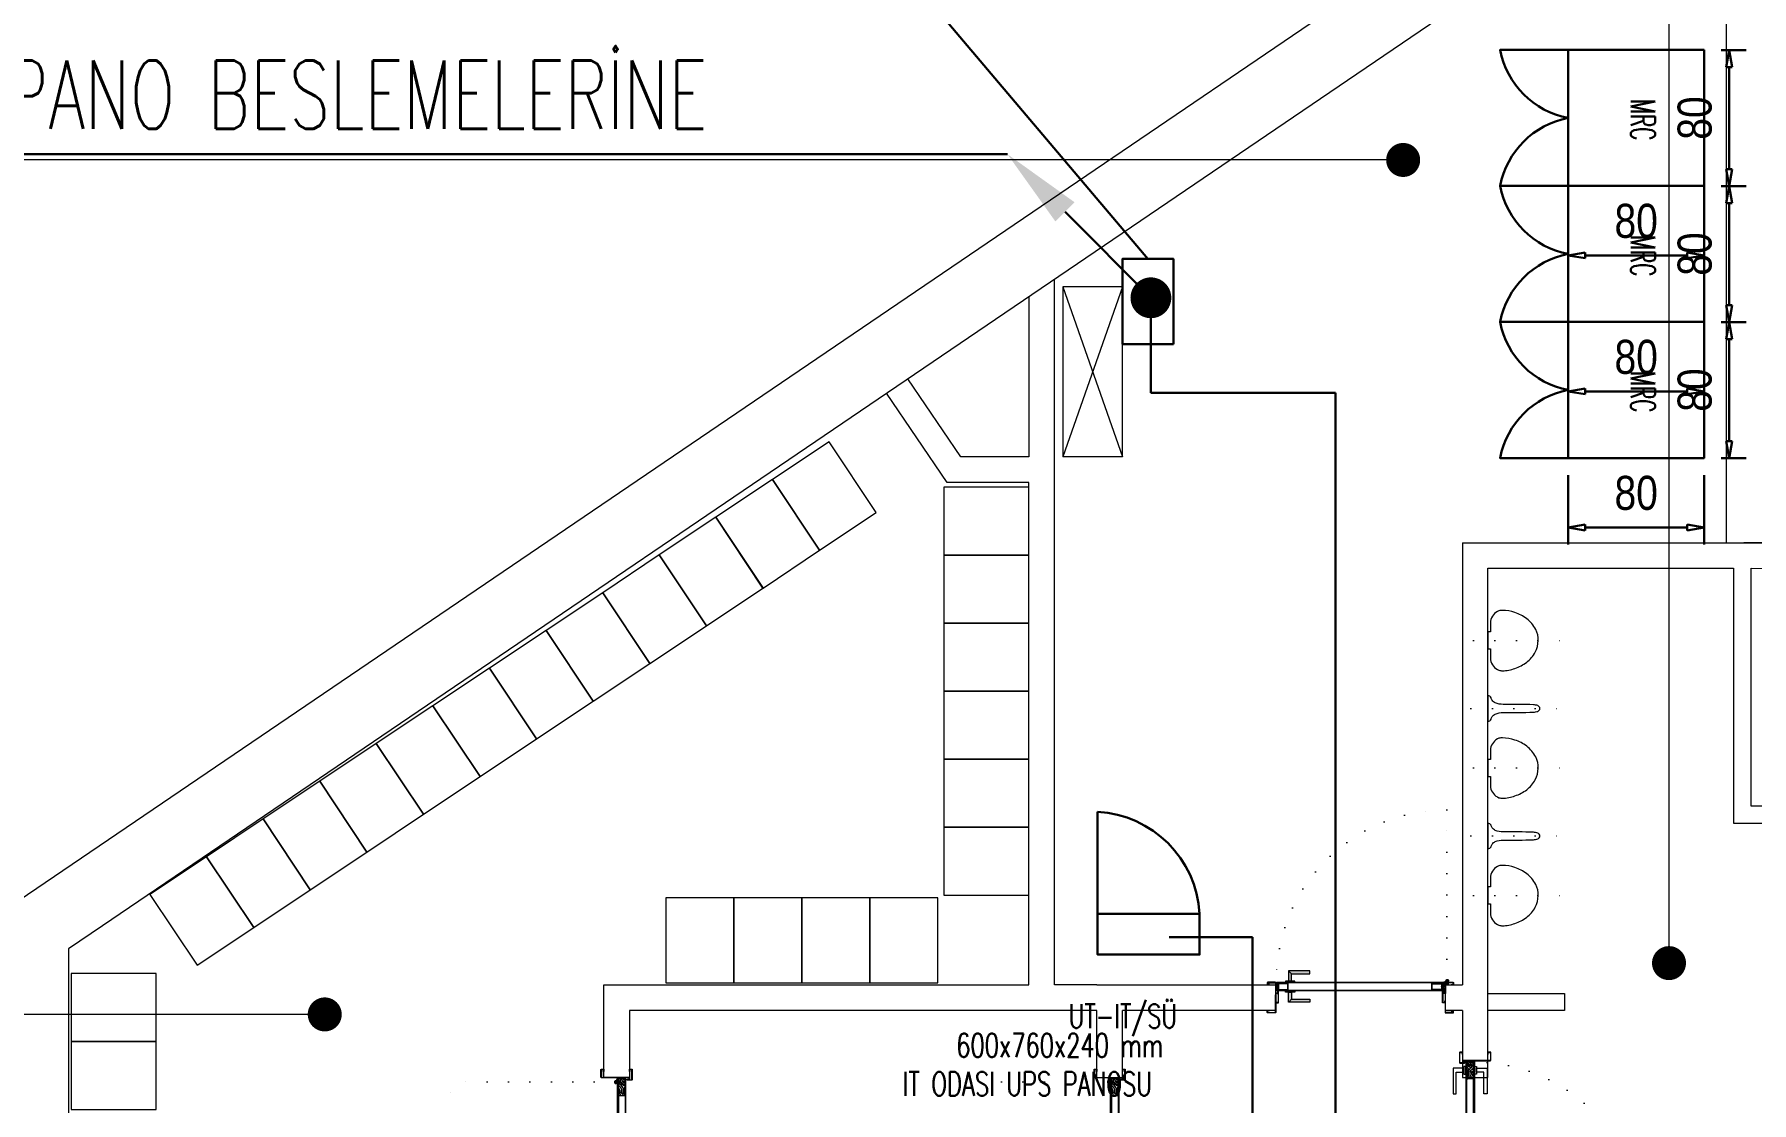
# Model space of a CAD drawing. Header units: metres. Extents: x -17822 to 152406, y -4219 to 19791.
# Drawn here: x 84020 to 85030, y 7376 to 8004 of the extents above; entities that cross this region are included whole.
import ezdxf

# ---------------------------------------------------------------- set-up
doc = ezdxf.new("R2010")
doc.units = ezdxf.units.M
doc.header["$LTSCALE"] = 100
doc.header["$MEASUREMENT"] = 0
doc.linetypes.add('DOT2', pattern=[0.125, 0, -0.125])
doc.linetypes.add('HIDDEN', pattern=[0.375, 0.25, -0.125])
doc.layers.get('0').update_dxf_attribs({"color": 9, "lineweight": 9})
for name, color, linetype, lineweight in [('00', 9, 'Continuous', 9), ('01', 9, 'Continuous', 9), ('05', 9, 'Continuous', 9), ('05S', 9, 'Continuous', 9), ('05V', 9, 'Continuous', 9), ('06B', 9, 'Continuous', 9), ('06C @ 1', 9, 'Continuous', 9), ('09', 9, 'Continuous', 9), ('10', 9, 'Continuous', 9), ('11', 9, 'Continuous', 9), ('12', 9, 'Continuous', 9), ('20', 9, 'DOT2', 9), ('21_mahal200', 9, 'Continuous', 9), ('E-AYDINLATMA VE PRİZ PANOSU', 7, 'Continuous', 30), ('E-DATA LIFT PRIZI', 7, 'Continuous', 30), ('E-IP KAMERA RACK KABİN', 7, 'Continuous', 30), ('E-KABLO', 7, 'Continuous', 30), ('E-OK', 3, 'Continuous', 30), ('E-UPS PANOSU', 7, 'Continuous', 30), ('E-YAZI', 7, 'Continuous', 30)]:
    doc.layers.add(name, color=color, linetype=linetype, lineweight=lineweight)
doc.styles.add('E-YAZI', font='txttw.shx')
doc.styles.add('MuuM_TEXT-STANDART', font='ARIALN.TTF')
doc.dimstyles.new('MuuM_DIM200', dxfattribs={"dimscale": 20, "dimtxt": 2, "dimasz": 1, "dimexe": 1, "dimexo": 1, "dimgap": 1, "dimtad": 1, "dimdec": 1, "dimrnd": 0.5, "dimdsep": 46, "dimtxsty": 'MuuM_TEXT-STANDART', "dimblk": 'ARCHTICK', "dimcen": 0, "dimdle": 0.15, "dimclrd": 256, "dimclre": 256, "dimclrt": 256, "dimadec": 0, "dimazin": 0, "dimtfac": 5, "dimtdec": 1, "dimtix": 1, "dimtmove": 2, "dimatfit": 3, "dimldrblk": 'DOT', "dimfxl": 3, "dimfxlon": 1, "dimtolj": 1, "dimlwd": -1, "dimlwe": -1, "dimarcsym": 0})
doc.dimstyles.new('rota-tek', dxfattribs={"dimscale": 20, "dimtxt": 1, "dimasz": 0.5, "dimexe": 0.5, "dimexo": 0.5, "dimgap": 0.5, "dimtad": 1, "dimdec": 1, "dimrnd": 0.5, "dimdsep": 46, "dimtxsty": 'MuuM_TEXT-STANDART', "dimblk": 'CLOSEDBLANK', "dimcen": 0, "dimdle": 0.15, "dimclrd": 256, "dimclre": 256, "dimclrt": 256, "dimadec": 0, "dimazin": 0, "dimtfac": 5, "dimtdec": 1, "dimtix": 1, "dimtmove": 2, "dimatfit": 3, "dimfxl": 3, "dimfxlon": 1, "dimtolj": 1, "dimlwd": -1, "dimlwe": -1, "dimarcsym": 0})

# ---------------------------------------------------------------- blocks, each defined once
blk = doc.blocks.new('E-600X240')
at = {"layer": 'E-UPS PANOSU', "color": 3}
blk.add_line((-30, 24), (-30, 84), dxfattribs=at)
at = {"layer": 'E-UPS PANOSU', "color": 4}
blk.add_lwpolyline([(-30, 24), (30, 24), (30, 0), (-30, 0)], close=True, dxfattribs=at)
at = {"layer": 'E-UPS PANOSU', "color": 3}
blk.add_arc((-33.6, 20.4), 63.7, 3.2638, 86.7362, dxfattribs=at)
blk = doc.blocks.new('_ClosedBlank')
at = {"color": 0, "linetype": 'ByBlock', "lineweight": -2}
for p, q in [((-1, 0.17), (0, 0)), ((-1, 0.17), (-1, -0.17)), ((0, 0), (-1, -0.17))]:
    blk.add_line(p, q, dxfattribs=at)
blk = doc.blocks.new('*D412')
at = {"layer": 'E-DATA LIFT PRIZI', "transparency": 16777216}
for p, q in [((85012.2, 7994.8), (85026.9, 7994.8)), ((85016.9, 7984.8), (85016.9, 7924.8)), ((85012.2, 7914.8), (85026.9, 7914.8))]:
    blk.add_line(p, q, dxfattribs=at)
at = {"layer": 'E-DATA LIFT PRIZI', "transparency": 16777216, "xscale": 10, "yscale": 10, "zscale": 10}
for p, rotation in [((85016.9, 7994.8), 90), ((85016.9, 7914.8), 270)]:
    blk.add_blockref('_ClosedBlank', p, dxfattribs=dict(at, rotation=rotation))
at = {"layer": 'E-DATA LIFT PRIZI', "transparency": 16777216, "insert": (84996.7, 7954.8), "char_height": 20, "attachment_point": 5, "rotation": 90, "style": 'MuuM_TEXT-STANDART'}
blk.add_mtext('\\A1;80', dxfattribs=at)
blk = doc.blocks.new('*D413')
at = {"layer": 'E-DATA LIFT PRIZI', "transparency": 16777216}
for p, q in [((84922.2, 7904.8), (84922.2, 7864)), ((85002.2, 7904.8), (85002.2, 7864)), ((84992.2, 7874), (84932.2, 7874))]:
    blk.add_line(p, q, dxfattribs=at)
at = {"layer": 'E-DATA LIFT PRIZI', "transparency": 16777216, "xscale": 10, "yscale": 10, "zscale": 10, "rotation": 180}
blk.add_blockref('_ClosedBlank', (84922.2, 7874), dxfattribs=at)
at = {"layer": 'E-DATA LIFT PRIZI', "transparency": 16777216, "xscale": 10, "yscale": 10, "zscale": 10}
blk.add_blockref('_ClosedBlank', (85002.2, 7874), dxfattribs=at)
at = {"layer": 'E-DATA LIFT PRIZI', "transparency": 16777216, "insert": (84962.2, 7894.2), "char_height": 20, "attachment_point": 5, "style": 'MuuM_TEXT-STANDART'}
blk.add_mtext('\\A1;80', dxfattribs=at)
blk = doc.blocks.new('*D414')
at = {"layer": 'E-DATA LIFT PRIZI', "transparency": 16777216}
for p, q in [((85012.2, 7914.8), (85026.9, 7914.8)), ((85016.9, 7904.8), (85016.9, 7844.8)), ((85012.2, 7834.8), (85026.9, 7834.8))]:
    blk.add_line(p, q, dxfattribs=at)
at = {"layer": 'E-DATA LIFT PRIZI', "transparency": 16777216, "xscale": 10, "yscale": 10, "zscale": 10}
for p, rotation in [((85016.9, 7914.8), 90), ((85016.9, 7834.8), 270)]:
    blk.add_blockref('_ClosedBlank', p, dxfattribs=dict(at, rotation=rotation))
at = {"layer": 'E-DATA LIFT PRIZI', "transparency": 16777216, "insert": (84996.7, 7874.8), "char_height": 20, "attachment_point": 5, "rotation": 90, "style": 'MuuM_TEXT-STANDART'}
blk.add_mtext('\\A1;80', dxfattribs=at)
blk = doc.blocks.new('*D415')
at = {"layer": 'E-DATA LIFT PRIZI', "transparency": 16777216}
for p, q in [((84922.2, 7824.8), (84922.2, 7784)), ((85002.2, 7824.8), (85002.2, 7784)), ((84992.2, 7794), (84932.2, 7794))]:
    blk.add_line(p, q, dxfattribs=at)
at = {"layer": 'E-DATA LIFT PRIZI', "transparency": 16777216, "xscale": 10, "yscale": 10, "zscale": 10, "rotation": 180}
blk.add_blockref('_ClosedBlank', (84922.2, 7794), dxfattribs=at)
at = {"layer": 'E-DATA LIFT PRIZI', "transparency": 16777216, "xscale": 10, "yscale": 10, "zscale": 10}
blk.add_blockref('_ClosedBlank', (85002.2, 7794), dxfattribs=at)
at = {"layer": 'E-DATA LIFT PRIZI', "transparency": 16777216, "insert": (84962.2, 7814.2), "char_height": 20, "attachment_point": 5, "style": 'MuuM_TEXT-STANDART'}
blk.add_mtext('\\A1;80', dxfattribs=at)
blk = doc.blocks.new('*D416')
at = {"layer": 'E-DATA LIFT PRIZI', "transparency": 16777216}
for p, q in [((85012.2, 7834.8), (85026.9, 7834.8)), ((85016.9, 7824.8), (85016.9, 7764.8)), ((85012.2, 7754.8), (85026.9, 7754.8))]:
    blk.add_line(p, q, dxfattribs=at)
at = {"layer": 'E-DATA LIFT PRIZI', "transparency": 16777216, "xscale": 10, "yscale": 10, "zscale": 10}
for p, rotation in [((85016.9, 7834.8), 90), ((85016.9, 7754.8), 270)]:
    blk.add_blockref('_ClosedBlank', p, dxfattribs=dict(at, rotation=rotation))
at = {"layer": 'E-DATA LIFT PRIZI', "transparency": 16777216, "insert": (84996.7, 7794.8), "char_height": 20, "attachment_point": 5, "rotation": 90, "style": 'MuuM_TEXT-STANDART'}
blk.add_mtext('\\A1;80', dxfattribs=at)
blk = doc.blocks.new('*D417')
at = {"layer": 'E-DATA LIFT PRIZI', "transparency": 16777216}
for p, q in [((84922.2, 7744.8), (84922.2, 7704)), ((85002.2, 7744.8), (85002.2, 7704)), ((84992.2, 7714), (84932.2, 7714))]:
    blk.add_line(p, q, dxfattribs=at)
at = {"layer": 'E-DATA LIFT PRIZI', "transparency": 16777216, "xscale": 10, "yscale": 10, "zscale": 10, "rotation": 180}
blk.add_blockref('_ClosedBlank', (84922.2, 7714), dxfattribs=at)
at = {"layer": 'E-DATA LIFT PRIZI', "transparency": 16777216, "xscale": 10, "yscale": 10, "zscale": 10}
blk.add_blockref('_ClosedBlank', (85002.2, 7714), dxfattribs=at)
at = {"layer": 'E-DATA LIFT PRIZI', "transparency": 16777216, "insert": (84962.2, 7734.2), "char_height": 20, "attachment_point": 5, "style": 'MuuM_TEXT-STANDART'}
blk.add_mtext('\\A1;80', dxfattribs=at)
blk = doc.blocks.new('*U193')
at = {"layer": 'E-OK', "color": 3, "linetype": 'Continuous'}
blk.add_line((-126.3, -126.2), (0, 0), dxfattribs=at)
at = {"layer": 'E-OK', "color": 4, "linetype": 'Continuous', "const_width": 30}
blk.add_lwpolyline([(-15, 0, 1), (15, 0, 1)], format="xyb", close=True, dxfattribs=at)
at = {"layer": 'E-OK', "color": 3, "linetype": 'Continuous'}
blk.add_solid([(-112.2, -140.4), (-140.4, -112.1), (-211.2, -211)], dxfattribs=at)
blk = doc.blocks.new('1.Bod.Ara.Sitatik Elk')
at = {"layer": '01'}
blk.add_lwpolyline([(1695, -40), (60, -1150.3), (40, -1163.9), (40, -1188.2), (40, -1370), (40, -1370), (40, -1430), (40, -1430), (40, -1850), (470, -1850), (470, -1890), (40, -1890), (40, -2160), (470, -2160), (470, -2200), (40, -2200), (40, -2200), (40, -2200), (40, -2945), (0, -2945), (0, -1142.7), (1968.9, 194.4)], dxfattribs=at)
blk = doc.blocks.new('_ArchTick')
at = {"color": 0, "linetype": 'ByBlock', "const_width": 0.15}
blk.add_lwpolyline([(-0.5, -0.5), (0.5, 0.5)], dxfattribs=at)
blk = doc.blocks.new('_Dot')
at = {"color": 0, "linetype": 'ByBlock', "lineweight": -2}
blk.add_line((-0.5, 0), (-1, 0), dxfattribs=at)
at = {"color": 0, "linetype": 'ByBlock', "const_width": 0.5}
blk.add_lwpolyline([(-0.25, 0, 1), (0.25, 0, 1)], format="xyb", close=True, dxfattribs=at)
blk = doc.blocks.new('p-kapı kolu')
for points in [[(2.2, 0), (2.2, -1.25), (-2.2, -1.25), (-2.2, 0), (2.2, 0)], [(1.225, -1.25), (1.225, -7.5), (-13.775, -7.5), (-13.775, -5.625), (-1.025, -5.625), (-1.025, -5.625), (-1.025, -1.25), (1.225, -1.25)]]:
    blk.add_lwpolyline(points)
blk = doc.blocks.new('K-AH-01')
at = {"layer": '09'}
h = blk.add_hatch(dxfattribs=at)
h.set_pattern_fill('LOGEND', color=256, scale=10, style=0)
h.set_pattern_definition([(7e-15, (-3944.073, -2726.897), (10, 10), [3, -7]), (7e-15, (-3944.073, -2726.397), (10, 10), [3, -7]), (7e-15, (-3943.573, -2725.397), (10, 10), [2, -8]), (7e-15, (-3943.073, -2724.397), (10, 10), [1.5, -8.5]), (7e-15, (-3943.073, -2723.397), (10, 10), [1, -9]), (7e-15, (-3945.573, -2722.397), (10, 10), [0.5, -2.5, 0.5, -6.5]), (7e-15, (-3944.073, -2721.897), (10, 10), [0.5, -4, 1.5, -4]), (7e-15, (-3942.073, -2721.397), (10, 10), [0.5, -0.5, 0.5, -8.5]), (7e-15, (-3942.573, -2720.897), (10, 10), [0.5, -9.5]), (7e-15, (-3943.073, -2719.897), (10, 10), [1.5, -8.5]), (7e-15, (-3943.073, -2718.897), (10, 10), [2, -8]), (7e-15, (-3943.573, -2717.897), (10, 10), [2.5, -3, 0.5, -4]), (90, (-3947.573, -2723.897), (-10, 10), [0.5, -1, 2.5, -6]), (90, (-3947.073, -2722.897), (-10, 10), [0.5, -0.5, 1.5, -7.5]), (90, (-3946.573, -2718.897), (-10, 10), [1, -9]), (90, (-3946.073, -2722.897), (-10, 10), [2, -3, 0.5, -4.5]), (90, (-3945.573, -2717.397), (-10, 10), [0.5, -9.5]), (90, (-3945.073, -2722.397), (-10, 10), [1.5, -8.5]), (90, (-3944.073, -2721.897), (-10, 10), [1, -9]), (90, (-3943.073, -2721.897), (-10, 10), [0.5, -1.5, 1.5, -6.5]), (90, (-3942.573, -2721.397), (-10, 10), [0.5, -9.5]), (90, (-3942.073, -2723.397), (-10, 10), [1.4, -8.6]), (90, (-3941.573, -2725.397), (-10, 10), [1, -9]), (90, (-3940.573, -2721.397), (-10, 10), [0.5, -9.5]), (90, (-3939.573, -2721.897), (-10, 10), [1.5, -8.5]), (90, (-3938.573, -2721.897), (-10, 10), [1.5, -8.5]), (45, (-3940.073, -2725.8966), (1e-15, 10), [0.7071, -0.7071, 0.7071, -12.020836]), (45, (-3942.073, -2723.3966), (1e-15, 10), [1.4142, -12.727936]), (45, (-3946.073, -2718.3966), (1e-15, 10), [1.4142, -12.727936]), (45, (-3944.073, -2720.8966), (1e-15, 10), [1.4142, -12.727936]), (45, (-3943.573, -2722.8966), (1e-15, 10), [1.4142, -12.727936]), (45, (-3940.573, -2724.8966), (1e-15, 10), [1.4142, -12.727936]), (45, (-3941.573, -2724.3966), (1e-15, 10), [2.12132, -12.020816]), (45, (-3944.573, -2719.8966), (1e-15, 10), [0.7071, -13.435036]), (45, (-3945.073, -2718.8966), (1e-15, 10), [0.7071, -13.435036]), (45, (-3941.073, -2718.8966), (1e-15, 10), [0.7071, -13.435036]), (45, (-3945.073, -2723.8966), (1e-15, 10), [0.7071, -13.435036]), (45, (-3939.573, -2720.3966), (1e-15, 10), [0.7071, -13.435036]), (45, (-3943.073, -2721.3966), (1e-15, 10), [0.7071, -13.435036]), (45, (-3942.073, -2720.3966), (1e-15, 10), [0.7071, -13.435036]), (135, (-3942.573, -2722.3966), (-10, 1e-15), [0.7071, -0.7071, 2.12132, -10.606616]), (135, (-3941.073, -2722.3966), (-10, 1e-15), [0.7071, -13.435036]), (135, (-3941.073, -2725.8966), (-10, 1e-15), [0.7071, -13.435036]), (135, (-3943.073, -2723.3966), (-10, 1e-15), [0.7071, -13.435036]), (135, (-3941.573, -2721.3966), (-10, 1e-15), [0.7071, -13.435036]), (135, (-3944.073, -2723.8966), (-10, 1e-15), [0.7071, -13.435036]), (135, (-3940.073, -2723.8966), (-10, 1e-15), [0.7071, -13.435036]), (135, (-3947.073, -2726.8966), (-10, 1e-15), [0.7071, -13.435036]), (135, (-3946.573, -2726.3966), (-10, 1e-15), [1.4142, -12.727936]), (135, (-3946.073, -2725.8966), (-10, 1e-15), [1.4142, -12.727936]), (135, (-3945.073, -2725.8966), (-10, 1e-15), [1.4142, -12.727936]), (135, (-3944.573, -2724.8966), (-10, 1e-15), [1.4142, -12.727936]), (135, (-3940.573, -2720.8966), (-10, 1e-15), [1.4142, -12.727936]), (135, (-3938.573, -2725.8966), (-10, 1e-15), [1.4142, -12.727936]), (135, (-3938.073, -2717.8966), (-10, 1e-15), [1.4142, -12.727936]), (135, (-3938.073, -2718.8966), (-10, 1e-15), [1.4142, -12.727936]), (135, (-3939.073, -2719.3966), (-10, 1e-15), [1.4142, -12.727936]), (135, (-3946.073, -2719.3966), (-10, 1e-15), [2.12132, -12.020816]), (135, (-3939.573, -2720.3966), (-10, 1e-15), [2.12132, -12.020816]), (26.56505, (-3945.0727, -2717.3966), (10, 4e-09), [1.118, -21.24268]), (26.56505, (-3945.0727, -2722.3966), (10, 4e-09), [1.118, -21.24268]), (26.56505, (-3944.0727, -2719.3966), (10, 4e-09), [1.118, -21.24268]), (26.56505, (-3941.0727, -2726.3966), (10, 4e-09), [1.118, -21.24268]), (26.56505, (-3941.5727, -2725.3966), (10, 4e-09), [1.118, -21.24268]), (26.56505, (-3944.5727, -2723.3966), (10, 4e-09), [1.118, -21.24268]), (26.56505, (-3944.5727, -2718.3966), (10, 4e-09), [1.118, -21.24268]), (26.56505, (-3941.5727, -2721.3966), (10, 4e-09), [2.236, -20.12468]), (63.43495, (-3941.5727, -2719.8966), (5e-10, 10), [1.118, -21.24268]), (63.43495, (-3940.0727, -2722.8966), (5e-10, 10), [1.118, -21.24268]), (63.43495, (-3945.0727, -2720.8966), (5e-10, 10), [1.118, -21.24268]), (63.43495, (-3947.0727, -2720.3966), (5e-10, 10), [1.118, -21.24268]), (63.43495, (-3941.0727, -2722.3966), (5e-10, 10), [1.118, -21.24268]), (63.43495, (-3942.0727, -2722.3966), (5e-10, 10), [1.118, -21.24268]), (63.43495, (-3946.0727, -2720.8966), (5e-10, 10), [2.236, -20.12468]), (63.43495, (-3938.5727, -2724.3966), (5e-10, 10), [2.236, -20.12468]), (63.43495, (-3939.5727, -2723.8966), (5e-10, 10), [2.236, -20.12468]), (116.56505, (-3947.5727, -2725.3966), (-4e-09, 10), [1.118, -21.24268]), (116.56505, (-3947.5727, -2719.8966), (-4e-09, 10), [1.118, -21.24268]), (116.56505, (-3945.5727, -2726.8966), (-4e-09, 10), [1.118, -21.24268]), (116.56505, (-3946.5727, -2717.8966), (-4e-09, 10), [1.118, -21.24268]), (116.56505, (-3945.5727, -2723.8966), (-4e-09, 10), [1.118, -21.24268]), (116.56505, (-3943.5727, -2722.8966), (-4e-09, 10), [1.118, -21.24268]), (116.56505, (-3942.5727, -2720.8966), (-4e-09, 10), [1.118, -21.24268]), (116.56505, (-3947.0727, -2724.8966), (3.2e-06, 10.0000016), [1.118, -21.24268]), (116.56505, (-3944.5727, -2723.3966), (-4e-09, 10), [1.118, -21.24268]), (116.56505, (-3941.5727, -2724.3966), (-4e-09, 10), [1.118, -21.24268]), (116.56505, (-3940.5727, -2723.3966), (-4e-09, 10), [1.118, -21.24268]), (116.56505, (-3938.5727, -2720.3966), (-4e-09, 10), [1.118, -21.24268]), (116.56505, (-3946.0727, -2717.3966), (-4e-09, 10), [1.118, -21.24268]), (116.56505, (-3947.5727, -2717.8966), (-4e-09, 10), [2.236, -20.12468]), (116.56505, (-3946.0727, -2724.8966), (-4e-09, 10), [2.236, -20.12468]), (153.43495, (-3947.5727, -2726.3966), (-10, 5e-10), [1.118, -21.24268]), (153.43495, (-3939.0727, -2726.8966), (-10, 5e-10), [1.118, -21.24268]), (153.43495, (-3939.5727, -2721.8966), (-10, 5e-10), [1.118, -21.24268]), (153.43495, (-3943.5727, -2725.3966), (-10, 5e-10), [1.118, -21.24268]), (153.43495, (-3944.0727, -2726.3966), (-10, 5e-10), [1.118, -21.24268]), (153.43495, (-3943.0727, -2724.3966), (-10, 5e-10), [1.118, -21.24268]), (153.43495, (-3940.0727, -2718.3966), (-10, 5e-10), [1.118, -21.24268]), (153.43495, (-3939.0727, -2717.8966), (-10, 5e-10), [2.236, -20.12468])])
h.paths.add_polyline_path([(10.8, 6.5), (10.8, 2.5), (0.8, 2.5), (0.8, 6.5)])
h = blk.add_hatch(dxfattribs=at)
h.set_pattern_fill('LOGEND', color=256, scale=10, style=0)
h.set_pattern_definition([(7e-15, (-3938.781, -2726.897), (10, 10), [3, -7]), (7e-15, (-3938.781, -2726.397), (10, 10), [3, -7]), (7e-15, (-3938.281, -2725.397), (10, 10), [2, -8]), (7e-15, (-3937.781, -2724.397), (10, 10), [1.5, -8.5]), (7e-15, (-3937.781, -2723.397), (10, 10), [1, -9]), (7e-15, (-3940.281, -2722.397), (10, 10), [0.5, -2.5, 0.5, -6.5]), (7e-15, (-3938.781, -2721.897), (10, 10), [0.5, -4, 1.5, -4]), (7e-15, (-3936.781, -2721.397), (10, 10), [0.5, -0.5, 0.5, -8.5]), (7e-15, (-3937.281, -2720.897), (10, 10), [0.5, -9.5]), (7e-15, (-3937.781, -2719.897), (10, 10), [1.5, -8.5]), (7e-15, (-3937.781, -2718.897), (10, 10), [2, -8]), (7e-15, (-3938.281, -2717.897), (10, 10), [2.5, -3, 0.5, -4]), (90, (-3942.281, -2723.897), (-10, 10), [0.5, -1, 2.5, -6]), (90, (-3941.781, -2722.897), (-10, 10), [0.5, -0.5, 1.5, -7.5]), (90, (-3941.281, -2718.897), (-10, 10), [1, -9]), (90, (-3940.781, -2722.897), (-10, 10), [2, -3, 0.5, -4.5]), (90, (-3940.281, -2717.397), (-10, 10), [0.5, -9.5]), (90, (-3939.781, -2722.397), (-10, 10), [1.5, -8.5]), (90, (-3938.781, -2721.897), (-10, 10), [1, -9]), (90, (-3937.781, -2721.897), (-10, 10), [0.5, -1.5, 1.5, -6.5]), (90, (-3937.281, -2721.397), (-10, 10), [0.5, -9.5]), (90, (-3936.781, -2723.397), (-10, 10), [1.4, -8.6]), (90, (-3936.281, -2725.397), (-10, 10), [1, -9]), (90, (-3935.281, -2721.397), (-10, 10), [0.5, -9.5]), (90, (-3934.281, -2721.897), (-10, 10), [1.5, -8.5]), (90, (-3933.281, -2721.897), (-10, 10), [1.5, -8.5]), (45, (-3934.781, -2725.8966), (1e-15, 10), [0.7071, -0.7071, 0.7071, -12.020836]), (45, (-3936.781, -2723.3966), (1e-15, 10), [1.4142, -12.727936]), (45, (-3940.781, -2718.3966), (1e-15, 10), [1.4142, -12.727936]), (45, (-3938.781, -2720.8966), (1e-15, 10), [1.4142, -12.727936]), (45, (-3938.281, -2722.8966), (1e-15, 10), [1.4142, -12.727936]), (45, (-3935.281, -2724.8966), (1e-15, 10), [1.4142, -12.727936]), (45, (-3936.281, -2724.3966), (1e-15, 10), [2.12132, -12.020816]), (45, (-3939.281, -2719.8966), (1e-15, 10), [0.7071, -13.435036]), (45, (-3939.781, -2718.8966), (1e-15, 10), [0.7071, -13.435036]), (45, (-3935.781, -2718.8966), (1e-15, 10), [0.7071, -13.435036]), (45, (-3939.781, -2723.8966), (1e-15, 10), [0.7071, -13.435036]), (45, (-3934.281, -2720.3966), (1e-15, 10), [0.7071, -13.435036]), (45, (-3937.781, -2721.3966), (1e-15, 10), [0.7071, -13.435036]), (45, (-3936.781, -2720.3966), (1e-15, 10), [0.7071, -13.435036]), (135, (-3937.281, -2722.3966), (-10, 1e-15), [0.7071, -0.7071, 2.12132, -10.606616]), (135, (-3935.781, -2722.3966), (-10, 1e-15), [0.7071, -13.435036]), (135, (-3935.781, -2725.8966), (-10, 1e-15), [0.7071, -13.435036]), (135, (-3937.781, -2723.3966), (-10, 1e-15), [0.7071, -13.435036]), (135, (-3936.281, -2721.3966), (-10, 1e-15), [0.7071, -13.435036]), (135, (-3938.781, -2723.8966), (-10, 1e-15), [0.7071, -13.435036]), (135, (-3934.781, -2723.8966), (-10, 1e-15), [0.7071, -13.435036]), (135, (-3941.781, -2726.8966), (-10, 1e-15), [0.7071, -13.435036]), (135, (-3941.281, -2726.3966), (-10, 1e-15), [1.4142, -12.727936]), (135, (-3940.781, -2725.8966), (-10, 1e-15), [1.4142, -12.727936]), (135, (-3939.781, -2725.8966), (-10, 1e-15), [1.4142, -12.727936]), (135, (-3939.281, -2724.8966), (-10, 1e-15), [1.4142, -12.727936]), (135, (-3935.281, -2720.8966), (-10, 1e-15), [1.4142, -12.727936]), (135, (-3933.281, -2725.8966), (-10, 1e-15), [1.4142, -12.727936]), (135, (-3932.781, -2717.8966), (-10, 1e-15), [1.4142, -12.727936]), (135, (-3932.781, -2718.8966), (-10, 1e-15), [1.4142, -12.727936]), (135, (-3933.781, -2719.3966), (-10, 1e-15), [1.4142, -12.727936]), (135, (-3940.781, -2719.3966), (-10, 1e-15), [2.12132, -12.020816]), (135, (-3934.281, -2720.3966), (-10, 1e-15), [2.12132, -12.020816]), (26.56505, (-3939.7813, -2717.3966), (10, 4e-09), [1.118, -21.24268]), (26.56505, (-3939.7813, -2722.3966), (10, 4e-09), [1.118, -21.24268]), (26.56505, (-3938.7813, -2719.3966), (10, 4e-09), [1.118, -21.24268]), (26.56505, (-3935.7813, -2726.3966), (10, 4e-09), [1.118, -21.24268]), (26.56505, (-3936.2813, -2725.3966), (10, 4e-09), [1.118, -21.24268]), (26.56505, (-3939.2813, -2723.3966), (10, 4e-09), [1.118, -21.24268]), (26.56505, (-3939.2813, -2718.3966), (10, 4e-09), [1.118, -21.24268]), (26.56505, (-3936.2813, -2721.3966), (10, 4e-09), [2.236, -20.12468]), (63.43495, (-3936.2813, -2719.8966), (5e-10, 10), [1.118, -21.24268]), (63.43495, (-3934.7813, -2722.8966), (5e-10, 10), [1.118, -21.24268]), (63.43495, (-3939.7813, -2720.8966), (5e-10, 10), [1.118, -21.24268]), (63.43495, (-3941.7813, -2720.3966), (5e-10, 10), [1.118, -21.24268]), (63.43495, (-3935.7813, -2722.3966), (5e-10, 10), [1.118, -21.24268]), (63.43495, (-3936.7813, -2722.3966), (5e-10, 10), [1.118, -21.24268]), (63.43495, (-3940.7813, -2720.8966), (5e-10, 10), [2.236, -20.12468]), (63.43495, (-3933.2813, -2724.3966), (5e-10, 10), [2.236, -20.12468]), (63.43495, (-3934.2813, -2723.8966), (5e-10, 10), [2.236, -20.12468]), (116.56505, (-3942.2813, -2725.3966), (-4e-09, 10), [1.118, -21.24268]), (116.56505, (-3942.2813, -2719.8966), (-4e-09, 10), [1.118, -21.24268]), (116.56505, (-3940.2813, -2726.8966), (-4e-09, 10), [1.118, -21.24268]), (116.56505, (-3941.2813, -2717.8966), (-4e-09, 10), [1.118, -21.24268]), (116.56505, (-3940.2813, -2723.8966), (-4e-09, 10), [1.118, -21.24268]), (116.56505, (-3938.2813, -2722.8966), (-4e-09, 10), [1.118, -21.24268]), (116.56505, (-3937.2813, -2720.8966), (-4e-09, 10), [1.118, -21.24268]), (116.56505, (-3941.7813, -2724.8966), (3.2e-06, 10.0000016), [1.118, -21.24268]), (116.56505, (-3939.2813, -2723.3966), (-4e-09, 10), [1.118, -21.24268]), (116.56505, (-3936.2813, -2724.3966), (-4e-09, 10), [1.118, -21.24268]), (116.56505, (-3935.2813, -2723.3966), (-4e-09, 10), [1.118, -21.24268]), (116.56505, (-3933.2813, -2720.3966), (-4e-09, 10), [1.118, -21.24268]), (116.56505, (-3940.7813, -2717.3966), (-4e-09, 10), [1.118, -21.24268]), (116.56505, (-3942.2813, -2717.8966), (-4e-09, 10), [2.236, -20.12468]), (116.56505, (-3940.7813, -2724.8966), (-4e-09, 10), [2.236, -20.12468]), (153.43495, (-3942.2813, -2726.3966), (-10, 5e-10), [1.118, -21.24268]), (153.43495, (-3933.7813, -2726.8966), (-10, 5e-10), [1.118, -21.24268]), (153.43495, (-3934.2813, -2721.8966), (-10, 5e-10), [1.118, -21.24268]), (153.43495, (-3938.2813, -2725.3966), (-10, 5e-10), [1.118, -21.24268]), (153.43495, (-3938.7813, -2726.3966), (-10, 5e-10), [1.118, -21.24268]), (153.43495, (-3937.7813, -2724.3966), (-10, 5e-10), [1.118, -21.24268]), (153.43495, (-3934.7813, -2718.3966), (-10, 5e-10), [1.118, -21.24268]), (153.43495, (-3933.7813, -2717.8966), (-10, 5e-10), [2.236, -20.12468])])
h.paths.add_polyline_path([(89.1, 2.5), (89.1, 6.5), (99.1, 6.5), (99.1, 2.5)])
at = {"layer": '10'}
for points in [[(-0.4, -1.7), (1.3, -1.7, 0.414214), (1.6, -1.4), (1.6, 1.1, 0.414214), (1.3, 1.4, 0.414214), (1, 1.1), (1, 0.2), (0.2, 0.2), (0.2, 16.4, 0.414214), (-0.1, 16.7), (-4.6, 16.7, 0.414214), (-4.9, 16.4), (-4.9, 15.3, 0.414214), (-4.6, 15), (-3.5, 15), (-3.5, 15.2), (-4.6, 15.2, -0.414214), (-4.7, 15.3), (-4.7, 16.4, -0.414214), (-4.6, 16.5), (-0.2, 16.5), (-0.1, 16.5, -0.414214), (0, 16.4), (0, 0), (1.2, 0), (1.2, 1.1, -0.414214), (1.3, 1.2, -0.414214), (1.4, 1.1), (1.4, -1.4, -0.414214), (1.3, -1.5), (-0.4, -1.5), (-4.6, -1.5, -0.414214), (-4.7, -1.4), (-4.7, -0.3, -0.414214), (-4.6, -0.2), (-3.5, -0.2), (-3.5, 0), (-4.6, 0, 0.414214), (-4.9, -0.3), (-4.9, -1.4, 0.414214), (-4.6, -1.7)], [(100.4, -1.7), (98.7, -1.7, -0.414214), (98.4, -1.4), (98.4, 1.1, -0.414214), (98.7, 1.4, -0.414214), (99, 1.1), (99, 0.2), (99.8, 0.2), (99.8, 16.4, -0.414214), (100.1, 16.7), (104.6, 16.7, -0.414214), (104.9, 16.4), (104.9, 15.3, -0.414214), (104.6, 15), (103.5, 15), (103.5, 15.2), (104.6, 15.2, 0.414214), (104.7, 15.3), (104.7, 16.4, 0.414214), (104.6, 16.5), (100.2, 16.5), (100.1, 16.5, 0.414214), (100, 16.4), (100, 0), (98.8, 0), (98.8, 1.1, 0.414214), (98.7, 1.2, 0.414214), (98.6, 1.1), (98.6, -1.4, 0.414214), (98.7, -1.5), (100.4, -1.5), (104.6, -1.5, 0.414214), (104.7, -1.4), (104.7, -0.3, 0.414214), (104.6, -0.2), (103.5, -0.2), (103.5, 0), (104.6, 0, -0.414214), (104.9, -0.3), (104.9, -1.4, -0.414214), (104.6, -1.7)], [(2.1, 7.6), (0.8, 7), (0.8, 4.1), (0.6, 4.1), (0.6, 7.1), (2, 7.8, -14.796002)]]:
    blk.add_lwpolyline(points, format="xyb", close=True, dxfattribs=at)
blk.add_circle((2.7, 8.1), 0.55, dxfattribs=at)
at = {"layer": '12'}
for points in [[(0.8, 6.5), (99.1, 6.5), (99.1, 7), (0.8, 7)], [(0.8, 2.5), (10.8, 2.5), (10.8, 6.5), (0.8, 6.5)], [(0.8, 2.5), (99.1, 2.5), (99.1, 2), (0.8, 2)], [(89.1, 2.5), (99.1, 2.5), (99.1, 6.5), (89.1, 6.5)]]:
    blk.add_lwpolyline(points, close=True, dxfattribs=at)
at = {"layer": '20'}
blk.add_lwpolyline([(2.7, 8.1), (2.7, 105.2)], dxfattribs=at)
at = {"layer": '20', "linetype": 'HIDDEN'}
for points in [[(2, 6.9), (2, 5.4), (3.5, 5.4), (3.5, 6.9)], [(2.2, 7.6), (2.2, 5.6), (3.3, 5.6), (3.3, 7.6)]]:
    blk.add_lwpolyline(points, dxfattribs=at)
at = {"layer": '20'}
blk.add_arc((0.8, 7), 98.3, 357.0842, 88.8632, dxfattribs=at)
at = {"layer": '06C @ 1', "xscale": -1, "rotation": 180}
blk.add_blockref('p-kapı kolu', (94.1, 7), dxfattribs=at)
at = {"layer": '06C @ 1'}
blk.add_blockref('p-kapı kolu', (94.1, 2), dxfattribs=at)
blk = doc.blocks.new('gr-p-barel kilitli kapı kolu')
at = {"layer": '05S'}
h = blk.add_hatch(color=256, dxfattribs=at)
h.paths.add_polyline_path([(1.3, 0.8), (-1.3, 0.8), (-1.3, 0.7), (1.3, 0.7)])
h.paths.add_polyline_path([(2.75, 0.7), (-2.75, 0.7), (-2.75, 0), (2.75, 0)])
h.paths.add_polyline_path([(-11.7, 4.9), (-11.7, 6.7), (0.9, 6.7), (0.9, 0.8), (-0.9, 0.8), (-0.9, 4.9)])
at = {"flags": 128}
for points in [[(-0.9, 0.8), (-0.9, 4.9), (-11.7, 4.9), (-11.7, 6.7), (0.9, 6.7), (0.9, 0.8)], [(-0.8, 5), (0.8, 6.6)]]:
    blk.add_lwpolyline(points, dxfattribs=at)
blk.add_lwpolyline([(-2.75, 0), (-2.75, 0.7), (2.75, 0.7), (2.75, 0)])
blk.add_lwpolyline([(-1.3, 0.7), (1.3, 0.7), (1.3, 0.8), (-1.3, 0.8)], close=True)
blk = doc.blocks.new('prf-scr2')
at = {"linetype": 'DOT2', "ltscale": 10}
blk.add_line((0, 0.2), (0, -1.1), dxfattribs=at)
for p, q in [((-0.1, -0.2), (0.1, -0.3)), ((0.1, -0.2), (-0.1, -0.2)), ((0.1, -0.3), (-0.1, -0.3)), ((-0.1, -0.3), (0.1, -0.4)), ((0.1, -0.4), (-0.1, -0.4)), ((0.1, -0.5), (-0.1, -0.4)), ((-0.1, -0.4), (0.1, -0.4)), ((0.1, -0.6), (-0.1, -0.5)), ((-0.1, -0.5), (0.1, -0.5)), ((-0.1, -0.6), (0.1, -0.7)), ((0.1, -0.6), (-0.1, -0.6)), ((-0.1, -0.6), (0.1, -0.6)), ((-0.1, -0.7), (0.1, -0.8)), ((0.1, -0.7), (-0.1, -0.7)), ((-0.1, -0.8), (0.1, -0.8)), ((0.1, -0.8), (-0.1, -0.8)), ((0.1, -0.2), (0, -0.1)), ((0, -0.2), (0.1, -0.2))]:
    blk.add_line(p, q)
blk.add_lwpolyline([(0.2, 0), (-0.2, 0), (-0.2, 0), (-0.1, -0.1), (0.1, -0.1), (0.2, 0), (0.2, 0)], close=True)
for points in [[(0.2, 0), (-0.2, 0)], [(-0.1, -0.1), (-0.1, -0.2), (-0.1, -0.2), (-0.1, -0.2), (-0.1, -0.2), (-0.1, -0.3), (-0.1, -0.3), (-0.1, -0.3), (-0.1, -0.3), (-0.1, -0.4), (-0.1, -0.4), (-0.1, -0.4), (-0.1, -0.4), (-0.1, -0.4), (-0.1, -0.5), (-0.1, -0.5), (-0.1, -0.5), (-0.1, -0.5), (-0.1, -0.5), (-0.1, -0.5), (-0.1, -0.6), (-0.1, -0.6), (-0.1, -0.6), (-0.1, -0.6), (-0.1, -0.6), (-0.1, -0.7), (-0.1, -0.7), (-0.1, -0.7), (-0.1, -0.7), (-0.1, -0.7), (-0.1, -0.8), (-0.1, -0.8), (-0.1, -0.8), (-0.1, -0.8), (0, -0.9), (0, -0.9), (0, -0.9), (0.1, -0.8), (0.1, -0.8), (0.1, -0.7), (0.1, -0.7), (0.1, -0.7), (0.1, -0.7), (0.1, -0.7), (0.1, -0.7), (0.1, -0.6), (0.1, -0.6), (0.1, -0.6), (0.1, -0.6), (0.1, -0.6), (0.1, -0.5), (0.1, -0.5), (0.1, -0.5), (0.1, -0.5), (0.1, -0.4), (0.1, -0.4), (0.1, -0.4), (0.1, -0.4), (0.1, -0.4), (0.1, -0.3), (0.1, -0.3), (0.1, -0.3), (0.1, -0.3), (0.1, -0.3), (0.1, -0.3), (0.1, -0.2), (0.1, -0.2), (0.1, -0.2), (0.1, -0.2), (0.1, -0.2), (0.1, -0.1)]]:
    blk.add_lwpolyline(points)
blk = doc.blocks.new('K-SAC-01')
at = {"layer": '10'}
for points in [[(-4.6, 16.2, -0.414214), (-4.5, 16.3), (-0.1, 16.3, -0.414214), (0, 16.2), (0, 5.9), (0.2, 5.9), (0.2, 16.2, 0.414214), (-0.1, 16.5), (-4.5, 16.5, 0.414214), (-4.8, 16.2), (-4.8, 15.3, 0.414214), (-4.5, 15), (-3.4, 15), (-3.4, 15.2), (-4.5, 15.2, -0.414214), (-4.6, 15.3)], [(0.2, 10.3, -0.414214), (0.5, 10.6), (1.5, 10.6, -0.414214), (1.8, 10.3), (1.8, 3.9, -0.414214), (1.5, 3.6, -0.414214), (1.2, 3.9), (1.2, 4.8), (0.2, 4.8), (0.2, -1.2, -0.414214), (-0.1, -1.5), (-4.5, -1.5, -0.414214), (-4.8, -1.2), (-4.8, -0.3, -0.414214), (-4.5, 0), (-3.4, 0), (-3.4, -0.2), (-4.5, -0.2, 0.414214), (-4.6, -0.3), (-4.6, -1.2, 0.414214), (-4.5, -1.3), (-0.1, -1.3, 0.414214), (0, -1.2), (0, 5), (1.4, 5), (1.4, 3.9, 0.414214), (1.5, 3.8, 0.414214), (1.6, 3.9), (1.6, 10.3, 0.414214), (1.5, 10.4), (0.5, 10.4, 0.414214), (0.4, 10.3), (0.4, 9.4), (0.2, 9.4)], [(99.8, 10.3, 0.414214), (99.5, 10.6), (98.5, 10.6, 0.414214), (98.2, 10.3), (98.2, 3.9, 0.414214), (98.5, 3.6, 0.414214), (98.8, 3.9), (98.8, 4.8), (99.8, 4.8), (99.8, -1.2, 0.414214), (100.1, -1.5), (104.5, -1.5, 0.414214), (104.8, -1.2), (104.8, -0.3, 0.414214), (104.5, 0), (103.4, 0), (103.4, -0.2), (104.5, -0.2, -0.414214), (104.6, -0.3), (104.6, -1.2, -0.414214), (104.5, -1.3), (100.1, -1.3, -0.414214), (100, -1.2), (100, 5), (98.6, 5), (98.6, 3.9, -0.414214), (98.5, 3.8, -0.414214), (98.4, 3.9), (98.4, 10.3, -0.414214), (98.5, 10.4), (99.5, 10.4, -0.414214), (99.6, 10.3), (99.6, 9.4), (99.8, 9.4)], [(104.6, 16.2, 0.414214), (104.5, 16.3), (100.1, 16.3, 0.414214), (100, 16.2), (100, 5.9), (99.8, 5.9), (99.8, 16.2, -0.414214), (100.1, 16.5), (104.5, 16.5, -0.414214), (104.8, 16.2), (104.8, 15.3, -0.414214), (104.5, 15), (103.4, 15), (103.4, 15.2), (104.5, 15.2, 0.414214), (104.6, 15.3)], [(-0.4, -2), (1, -1.4), (1, 1.5), (1.2, 1.5), (1.2, -1.5), (-0.3, -2.2, -14.796002)]]:
    blk.add_lwpolyline(points, format="xyb", close=True, dxfattribs=at)
for points in [[(98.8, 0.1), (98.8, 2.1), (99.1, 2.1), (99.1, 3.2), (1.5, 3.2), (1.5, 2.1), (1.8, 2.1), (1.8, 0.1), (1.5, 0.1), (1.5, 1.9), (1.2, 1.9), (1.2, 3.5), (99.4, 3.5), (99.4, 1.9), (99.1, 1.9), (99.1, 0.1)], [(98.8, 2.1), (98.8, 0.1), (99.4, 0.1), (99.4, -1.5), (1.2, -1.5), (1.2, 0.1), (1.8, 0.1), (1.8, 2.1), (2.1, 2.1), (2.1, -0.1), (1.5, -0.1), (1.5, -1.2), (99.1, -1.2), (99.1, -0.1), (98.5, -0.1), (98.5, 2.1), (98.8, 2.1)]]:
    blk.add_lwpolyline(points, dxfattribs=at)
for points in [[(2.1, 3), (8.1, 3), (8.1, -1), (2.1, -1)], [(2.4, 2.7), (7.8, 2.7), (7.8, -0.7), (2.4, -0.7)], [(98.5, 3), (92.5, 3), (92.5, -1), (98.5, -1)], [(98.2, 2.7), (92.8, 2.7), (92.8, -0.7), (98.2, -0.7)]]:
    blk.add_lwpolyline(points, close=True, dxfattribs=at)
blk.add_circle((-0.9, -2.5), 0.55, dxfattribs=at)
at = {"layer": '20', "linetype": 'HIDDEN'}
for points in [[(-0.2, -1.3), (-0.2, 0), (-1.7, 0), (-1.7, -1.3)], [(-0.4, -2), (-0.4, -0.2), (-1.5, -0.2), (-1.5, -2)]]:
    blk.add_lwpolyline(points, dxfattribs=at)
at = {"layer": '20'}
blk.add_lwpolyline([(-0.9, -2.5), (-0.9, -102.9)], dxfattribs=at)
blk.add_arc((-0.9, -2.5), 100.4, 270, 1.5131, dxfattribs=at)
at = {"layer": '06B'}
blk.add_blockref('gr-p-barel kilitli kapı kolu', (91.4, 3.5), dxfattribs=at)
at = {"layer": '06B', "xscale": -1, "rotation": 180}
blk.add_blockref('gr-p-barel kilitli kapı kolu', (91.4, -1.5), dxfattribs=at)
at = {"layer": '10', "xscale": -1, "rotation": 90}
blk.add_blockref('prf-scr2', (1.5, 1), dxfattribs=at)
at = {"layer": '10', "rotation": 270}
blk.add_blockref('prf-scr2', (99.1, 1.2), dxfattribs=at)
blk = doc.blocks.new('p-giyinme dolabı')
blk.add_lwpolyline([(40, -20), (40, 20), (-10, 20), (-10, -20)], close=True)
blk = doc.blocks.new('p-pisuar')
blk.add_lwpolyline([(11.4, 0, -0.252384), (17.5, -5, -0.066704), (17.8, -7, -0.088182), (16.4, -14.4, -0.087476), (12.8, -21.3, -0.105521), (6.9, -26.3, -0.121036), (0.1, -28, -0.141396), (-6.5, -26.6, -0.105521), (-12.8, -21.3, -0.087476), (-16.4, -14.4, -0.088182), (-17.7, -7, -0.055826), (-17.5, -5, -0.252384), (-11.4, 0), (-5, 0), (-5, 1.5), (5, 1.5), (5, 0)], format="xyb", close=True)
at = {"linetype": 'DOT2'}
blk.add_lwpolyline([(0, 10), (0, -45)], dxfattribs=at)
blk = doc.blocks.new('p-pisuar bölme')
blk.add_lwpolyline([(0, 0), (-7.5, 0, 0.335863), (-6.3, -1.8, -0.061447), (-4.8, -2.5, -0.147975), (-3.3, -4.3, -0.105673), (-2.4, -8.9, 0.01101), (-2.2, -26.8, 0.044983), (-1.7, -29.3, 0.284409), (0, -30.6, 0.284409), (1.7, -29.3, 0.044983), (2.2, -26.8, 0.01101), (2.4, -8.9, -0.105673), (3.3, -4.3, -0.147975), (4.8, -2.5, -0.061447), (6.3, -1.8, 0.335863), (7.5, 0)], format="xyb", close=True)
at = {"linetype": 'DOT2'}
blk.add_lwpolyline([(0, 10), (0, -45)], dxfattribs=at)
blk = doc.blocks.new('1.Bod.Ara.Mimari Elk')
for p, q in [((660, -774.54), (625, -774.54)), ((625, -774.54), (625, -874.54)), ((660, -774.54), (625, -874.54)), ((625, -774.54), (660, -874.54)), ((660, -874.54), (660, -774.54)), ((660, -874.54), (625, -874.54))]:
    blk.add_line(p, q)
at = {"layer": '00'}
for p, q in [((620, -1185.04), (620, -770)), ((605, -780.18), (605, -874.54)), ((556.96, -889.54), (521.3, -837.02)), ((564.91, -874.54), (533.71, -828.59)), ((605, -874.54), (564.91, -874.54)), ((605, -889.54), (556.96, -889.54)), ((860, -925.08), (860, -1185.04)), ((860, -925.08), (1305.09, -925.08)), ((875, -1239.43), (875, -939.92)), ((645, -1185.04), (620, -1185.04)), ((645, -1185.04), (750, -1185.04)), ((750, -1185.04), (750, -1200.04)), ((850, -1200.04), (850, -1185.04)), ((850, -1185.04), (860, -1185.04)), ((660, -1239.43), (660, -1200.04)), ((750, -1200.04), (660, -1200.04)), ((860, -1200.04), (850, -1200.04)), ((860, -1200.04), (860, -1239.43)), ((645, -1239.43), (660, -1239.43)), ((860, -1239.43), (875, -1239.43))]:
    blk.add_line(p, q, dxfattribs=at)
for points in [[(1015.22, -925.08), (1015.22, -575), (907.15, -575), (929.24, -560), (1560, -560), (1560, -575), (1215.22, -575)], [(645, -1239.43), (645, -1200.04), (370, -1200.04), (370, -1239.43), (355, -1239.43), (355, -1185.04), (605, -1185.04), (605, -889.54)], [(1019.52, -939.92), (1019.52, -1090.01), (1039.87, -1090.01)], [(1039.87, -1080.01), (1029.87, -1080.01), (1029.87, -940.02), (1129.87, -940.08)], [(1360.22, -925.1), (1025.57, -925.1)], [(875, -939.92), (1019.52, -940.01)]]:
    blk.add_lwpolyline(points, dxfattribs=at)
at = {"layer": '11'}
blk.add_lwpolyline([(875, -1190.04), (920, -1190.04), (920, -1200.04), (875, -1200.04)], dxfattribs=at)
at = {"rotation": 180}
blk.add_blockref('K-SAC-01', (850, -1185.04), dxfattribs=at)
at = {"xscale": -1}
for p, rotation in [((860, -1329.43), 270), ((370, -1239.43), 90), ((660, -1239.43), 90)]:
    blk.add_blockref('K-AH-01', p, dxfattribs=dict(at, rotation=rotation))
at = {"layer": '05'}
for p, rotation in [((492.98, -910.03), 123.6791781668833), ((459.69, -932.21), 123.6791781668833), ((426.4, -954.4), 123.6791781668833), ((393.12, -976.58), 123.6791781668833), ((359.83, -998.76), 123.6791781668833), ((326.55, -1020.94), 123.6791781668833), ((293.26, -1043.12), 123.6791781668833), ((259.97, -1065.31), 123.6791781668833), ((226.69, -1087.49), 123.6791781668833), ((193.4, -1109.67), 123.6791781668833), ((160.11, -1131.85), 123.6791781668833), ((126.83, -1154.03), 123.6791781668833), ((411.38, -1143.77), 270), ((451.38, -1143.77), 270), ((491.38, -1143.77), 270), ((531.38, -1143.77), 270)]:
    blk.add_blockref('p-giyinme dolabı', p, dxfattribs=dict(at, rotation=rotation))
for p in [(565, -912.27), (565, -952.27), (565, -992.27), (565, -1032.27), (565, -1072.27), (565, -1112.27), (51.66, -1198.35), (51.66, -1238.35)]:
    blk.add_blockref('p-giyinme dolabı', p, dxfattribs=at)
at = {"layer": '05V', "xscale": -1, "rotation": 90}
for p in [(876.5, -982.47), (876.5, -1057.47), (876.5, -1132.47)]:
    blk.add_blockref('p-pisuar', p, dxfattribs=at)
at = {"layer": '05V', "rotation": 89.99999999999997}
for p in [(875, -1022.47), (875, -1097.47)]:
    blk.add_blockref('p-pisuar bölme', p, dxfattribs=at)
at = {"layer": '21_mahal200'}
for points in [[(981.5, -1172.24), (981.5, -226.38)], [(825.12, -699.86), (-147.76, -699.86)], [(190.81, -1202.42), (-109.01, -1202.42)]]:
    blk.add_leader(points, dimstyle='MuuM_DIM200', override={"dimasz": 1, "dimfxl": 10}, dxfattribs=at)

msp = doc.modelspace()

# ---------------------------------------------------------------- linework, layer by layer
at = {"layer": 'E-KABLO', "color": 7, "linetype": 'Continuous'}
msp.add_line((84675, 7871.89), (84487.55, 8093.34), dxfattribs=at)
at = {"layer": 'E-KABLO'}
msp.add_line((83646.59, 7933.54), (84592.34, 7933.54), dxfattribs=at)
at = {"layer": 'E-KABLO', "color": 6}
for p, q in [((84676.75, 7849.07), (84676.75, 7793.2)), ((84676.75, 7793.2), (84785.32, 7793.2)), ((84785.32, 7793.2), (84785.32, 7042.56))]:
    msp.add_line(p, q, dxfattribs=at)
at = {"layer": 'E-KABLO', "color": 4}
for p, q in [((84687.42, 7473.07), (84736.44, 7473.07)), ((84736.44, 7473.07), (84736.44, 7067.56))]:
    msp.add_line(p, q, dxfattribs=at)
at = {"layer": 'E-KABLO', "color": 7, "linetype": 'Continuous', "ltscale": 0.75}
msp.add_lwpolyline([(84690, 7821.89), (84690, 7871.89), (84660, 7871.89), (84660, 7821.89)], close=True, dxfattribs=at)
at = {"layer": 'E-UPS PANOSU', "color": 7}
for points in [[(84922.15, 7954.84, -0.3061119), (84882.15, 7994.84), (84922.15, 7994.84)], [(84922.15, 7954.84, 0.3061119), (84882.15, 7914.84), (84922.15, 7914.84)], [(84922.15, 7874.84, -0.3061119), (84882.15, 7914.84), (84922.15, 7914.84)], [(84922.15, 7874.84, 0.3061119), (84882.15, 7834.84), (84922.15, 7834.84)], [(84922.15, 7794.84, -0.3061119), (84882.15, 7834.84), (84922.15, 7834.84)], [(84922.15, 7794.84, 0.3061119), (84882.15, 7754.84), (84922.15, 7754.84)]]:
    msp.add_lwpolyline(points, format="xyb", dxfattribs=at)
for points in [[(85002.15, 7994.84), (85002.15, 7914.84), (84922.15, 7914.84), (84922.15, 7994.84)], [(85002.15, 7914.84), (85002.15, 7834.84), (84922.15, 7834.84), (84922.15, 7914.84)], [(85002.15, 7834.84), (85002.15, 7754.84), (84922.15, 7754.84), (84922.15, 7834.84)]]:
    msp.add_lwpolyline(points, close=True, dxfattribs=at)

# ---------------------------------------------------------------- block references
for name in ['1.Bod.Ara.Mimari Elk', '1.Bod.Ara.Sitatik Elk']:
    msp.add_blockref(name, (84000, 8630))
at = {"layer": 'E-OK', "xscale": 0.4, "yscale": 0.4, "zscale": 0.4, "rotation": 270}
msp.add_blockref('*U193', (84676.75, 7849.07), dxfattribs=at)
at = {"layer": 'E-UPS PANOSU'}
msp.add_blockref('E-600X240', (84675.38, 7462.81), dxfattribs=at)

# ---------------------------------------------------------------- texts
at = {"layer": 'E-AYDINLATMA VE PRİZ PANOSU', "color": 4, "style": 'E-YAZI', "width": 0.7}
for s, p in [('UT-IT/SÜ', (84628.34, 7419.52)), ('600x760x240 mm', (84562.25, 7402.4)), ('IT ODASI UPS PANOSU', (84530.82, 7379.73))]:
    msp.add_text(s, height=14, dxfattribs=at).set_placement(p)
at = {"layer": 'E-IP KAMERA RACK KABİN', "color": 7, "style": 'E-YAZI', "width": 0.6}
for p in [(84959, 7966.09), (84959, 7886.09), (84959, 7806.09)]:
    msp.add_text('MRC', height=14.4, rotation=270, dxfattribs=at).set_placement(p)
at = {"layer": 'E-YAZI', "color": 3, "style": 'E-YAZI', "width": 0.7}
msp.add_text("ADP'DEN CHİLLER PANO BESLEMELERİNE", height=40, rotation=360, dxfattribs=at).set_placement((83656.27, 7948.54))

# ---------------------------------------------------------------- dimensions: what is measured, and where the dimension line sits
at = {"layer": 'E-DATA LIFT PRIZI', "color": 1}
for base, p1, p2, picture, middle in [((85016.9, 7914.84), (85002.15, 7994.84), (85002.15, 7914.84), '*D412', (84996.69, 7954.84)), ((85016.9, 7834.84), (85002.15, 7914.84), (85002.15, 7834.84), '*D414', (84996.69, 7874.84)), ((85016.9, 7754.84), (85002.15, 7834.84), (85002.15, 7754.84), '*D416', (84996.69, 7794.84))]:
    dim = msp.add_linear_dim(base=base, p1=p1, p2=p2, angle=270, dimstyle='rota-tek', dxfattribs=at)
    dim.commit()
    dim.dimension.update_dxf_attribs({"geometry": picture, "text_midpoint": middle})
for base, p1, p2, picture, middle in [((84922.15, 7873.96), (85002.15, 7914.84), (84922.15, 7914.84), '*D413', (84962.15, 7894.17)), ((84922.15, 7793.96), (85002.15, 7834.84), (84922.15, 7834.84), '*D415', (84962.15, 7814.17)), ((84922.15, 7713.96), (85002.15, 7754.84), (84922.15, 7754.84), '*D417', (84962.15, 7734.17))]:
    dim = msp.add_linear_dim(base=base, p1=p1, p2=p2, dimstyle='rota-tek', dxfattribs=at)
    dim.commit()
    dim.dimension.update_dxf_attribs({"geometry": picture, "text_midpoint": middle})

doc.saveas('drawing.dxf')
